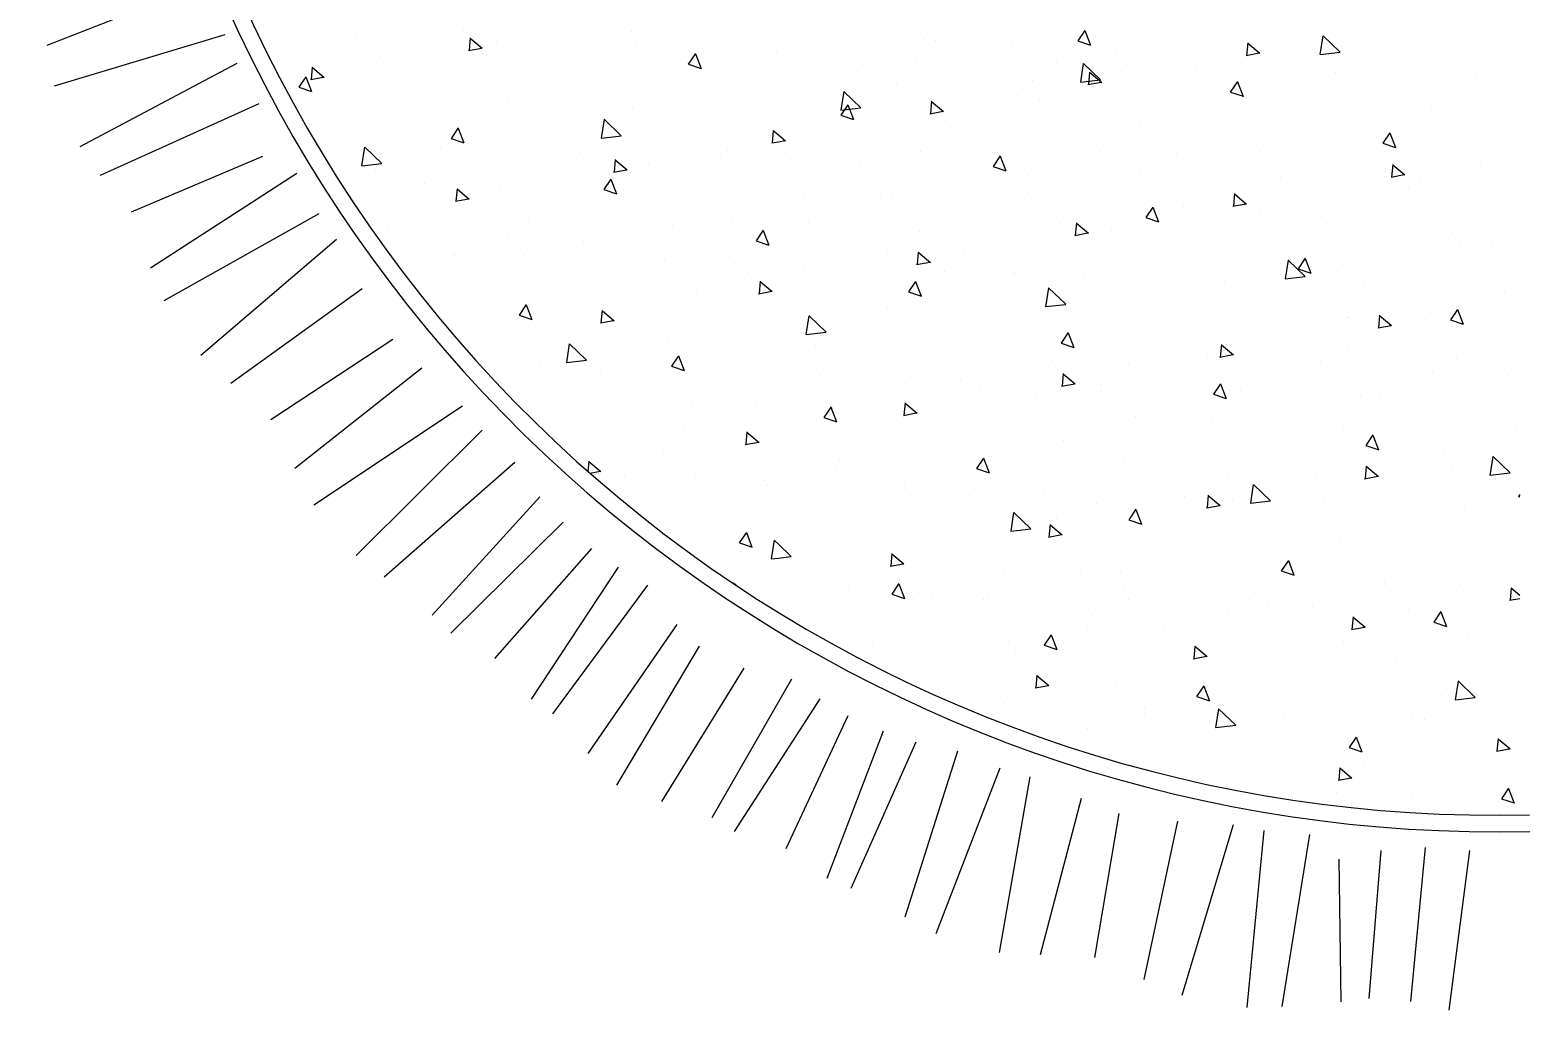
# Model space of a CAD drawing. Header units: metres. Extents: x 2200 to 70418, y 2356 to 27441.
# Drawn here: x 65152 to 66057, y 13460 to 14057 of the extents above; entities that cross this region are included whole.
import ezdxf

# ---------------------------------------------------------------- set-up
doc = ezdxf.new("R2010")
doc.units = ezdxf.units.M
doc.header["$LTSCALE"] = 0.5
doc.layers.get('Defpoints').update_dxf_attribs({"color": 140})
doc.layers.add('I-Furn', color=30, linetype='Continuous', lineweight=18)
doc.styles.add('Arch-Dim', font='romans.shx', dxfattribs={"width": 0.5})
doc.styles.add('DIM_FONT', font='SIMPLEX', dxfattribs={"width": 0.6})
doc.dimstyles.new('Annotative m', dxfattribs={"dimscale": 100, "dimtxt": 2.5, "dimasz": 1.5, "dimexe": 1.5, "dimexo": 1.5, "dimgap": 0.8, "dimtad": 1, "dimlfac": 0.001, "dimzin": 3, "dimdsep": 46, "dimtxsty": 'Arch-Dim', "dimblk": 'ARCHTICK', "dimcen": 2.5, "dimazin": 2, "dimtfac": 0.75, "dimtix": 1, "dimtmove": 2, "dimatfit": 3, "dimfxl": 1, "dimtolj": 1, "dimtzin": 0, "dimarcsym": 0})

# ---------------------------------------------------------------- blocks, each defined once
blk = doc.blocks.new('A$C291A2D05')
at = {"layer": 'I-Furn', "linetype": 'Continuous'}
for p, q in [((1617.61, 960.78), (1618.79, 959.98)), ((1618.79, 960.01), (1619.05, 960.78)), ((1674, 955.66), (1678.3, 960.78)), ((1681.46, 954.67), (1680.34, 960.78)), ((1495.02, 951.41), (1495.02, 951.41)), ((1545.48, 954.05), (1545.48, 954.05)), ((1577.27, 958.24), (1577.27, 958.24)), ((1594.65, 944.66), (1604.54, 954.97)), ((1605.95, 942.89), (1604.55, 954.95)), ((1673.87, 955.66), (1681.46, 955)), ((1681.43, 958.26), (1681.43, 958.26)), ((1765.09, 947.69), (1771.21, 954.99)), ((1772.56, 946.7), (1771.09, 954.66)), ((1794.99, 954.07), (1801.31, 949.81)), ((1795.04, 954.07), (1803.93, 957.48)), ((1801.31, 949.84), (1803.88, 957.51)), ((1430.88, 943.28), (1430.88, 943.28)), ((1465.27, 943.49), (1465.27, 943.49)), ((1594.68, 944.55), (1605.97, 942.8)), ((1607.37, 945.54), (1607.37, 945.54)), ((1754.76, 945.25), (1754.76, 945.25)), ((1764.96, 947.69), (1772.55, 947.03)), ((1365.67, 934.34), (1365.67, 934.34)), ((1385.38, 932.97), (1385.38, 932.97)), ((1417.17, 937.16), (1417.17, 937.16)), ((1533.31, 932.83), (1533.31, 932.83)), ((1688.8, 935.73), (1688.8, 935.73)), ((1730.19, 923.64), (1740.08, 933.95)), ((1741.49, 921.87), (1740.09, 933.93)), ((1752.06, 935.56), (1752.06, 935.56)), ((1399.79, 928.06), (1399.79, 928.06)), ((1467.59, 925.19), (1467.59, 925.19)), ((1505.76, 923.28), (1512.08, 919.02)), ((1505.82, 923.28), (1514.71, 926.69)), ((1512.09, 919.05), (1514.66, 926.72)), ((1624.65, 927.6), (1624.65, 927.6)), ((1672.17, 925.04), (1672.17, 925.04)), ((1703.96, 929.23), (1703.96, 929.23)), ((1730.22, 923.53), (1741.51, 921.78)), ((1459.24, 920.12), (1459.24, 920.12)), ((1535.39, 922.33), (1535.39, 922.33)), ((1559.44, 918.65), (1559.44, 918.65)), ((1591.96, 914.48), (1591.96, 914.48)), ((1603.18, 919.46), (1603.18, 919.46)), ((1670.98, 916.6), (1670.98, 916.6)), ((1688.33, 913.11), (1697.22, 916.52)), ((1694.6, 908.87), (1697.18, 916.55)), ((1385.18, 907.4), (1385.18, 907.4)), ((1493.48, 909.13), (1493.48, 909.13)), ((1543.86, 908.15), (1543.86, 908.15)), ((1688.28, 913.11), (1694.6, 908.85)), ((1738.77, 913.73), (1738.77, 913.73)), ((1806.57, 910.87), (1806.57, 910.87)), ((1429.33, 901), (1429.33, 901)), ((1512.07, 903.96), (1512.07, 903.96)), ((1753.21, 902.97), (1753.21, 902.97)), ((1798.86, 896.03), (1798.86, 896.03)), ((1364.12, 892.06), (1364.12, 892.06)), ((1383.76, 887.07), (1383.76, 887.07)), ((1418.34, 884.04), (1424.46, 891.34)), ((1425.81, 883.05), (1424.34, 891.01)), ((1431.86, 893.4), (1431.86, 893.4)), ((1687.25, 893.45), (1687.25, 893.45)), ((1750.26, 895.19), (1750.26, 895.19)), ((1351.97, 882.88), (1351.97, 882.88)), ((1399.06, 882.32), (1405.37, 878.06)), ((1399.11, 882.32), (1408, 885.73)), ((1405.38, 878.08), (1407.95, 885.76)), ((1418.21, 884.04), (1425.8, 883.38)), ((1509.43, 876.07), (1515.56, 883.37)), ((1516.9, 875.08), (1515.43, 883.04)), ((1623.1, 885.32), (1623.1, 885.32)), ((1670.55, 879.13), (1670.55, 879.13)), ((1676.19, 882.48), (1676.19, 882.48)), ((1718.65, 885.47), (1718.65, 885.47)), ((1509.3, 876.07), (1516.89, 875.41)), ((1557.9, 876.38), (1557.9, 876.38)), ((1581.57, 872.15), (1587.89, 867.89)), ((1581.62, 872.15), (1590.52, 875.56)), ((1587.89, 867.91), (1590.47, 875.59)), ((1600.53, 868.1), (1606.65, 875.4)), ((1602.13, 869.77), (1602.13, 869.77)), ((1607.99, 867.11), (1606.52, 875.07)), ((1638.76, 874.95), (1638.76, 874.95)), ((1375.06, 863.16), (1375.06, 863.16)), ((1442.86, 860.29), (1442.86, 860.29)), ((1491.94, 866.85), (1491.94, 866.85)), ((1558.55, 864.39), (1558.55, 864.39)), ((1600.4, 868.1), (1607.99, 867.44)), ((1691.49, 860.13), (1699.08, 859.47)), ((1691.62, 860.13), (1697.74, 867.43)), ((1699.09, 859.14), (1697.62, 867.1)), ((1751.67, 860.69), (1751.67, 860.69)), ((1764.09, 861.98), (1770.4, 857.72)), ((1764.14, 861.98), (1773.03, 865.39)), ((1770.41, 857.74), (1772.98, 865.42)), ((1780.69, 867.31), (1780.69, 867.31)), ((1340.41, 841.97), (1350.3, 852.28)), ((1351.71, 840.2), (1350.31, 852.26)), ((1427.79, 858.72), (1427.79, 858.72)), ((1478.66, 853.87), (1478.66, 853.87)), ((1510.45, 858.06), (1510.45, 858.06)), ((1510.65, 857.43), (1510.65, 857.43)), ((1528.06, 857.05), (1528.06, 857.05)), ((1578.45, 854.57), (1578.45, 854.57)), ((1646.24, 851.7), (1646.24, 851.7)), ((1685.71, 851.17), (1685.71, 851.17)), ((1706.62, 854.6), (1706.62, 854.6)), ((1782.58, 852.16), (1790.17, 851.5)), ((1782.71, 852.16), (1788.83, 859.46)), ((1790.18, 851.17), (1788.71, 859.13)), ((1340.43, 841.86), (1351.73, 840.11)), ((1362.58, 849.78), (1362.58, 849.78)), ((1398.45, 843.31), (1398.45, 843.31)), ((1401.84, 846.1), (1401.84, 846.1)), ((1454, 844.34), (1454, 844.34)), ((1469.64, 843.24), (1469.64, 843.24)), ((1621.56, 843.04), (1621.56, 843.04)), ((1632.56, 841.88), (1632.56, 841.88)), ((1714.04, 848.84), (1714.04, 848.84)), ((1765.45, 845.94), (1765.45, 845.94)), ((1781.84, 845.97), (1781.84, 845.97)), ((1797.24, 850.12), (1797.24, 850.12)), ((1350.35, 836.98), (1350.35, 836.98)), ((1474.92, 831.19), (1483.81, 834.6)), ((1481.18, 826.95), (1483.76, 834.63)), ((1537.43, 840.37), (1537.43, 840.37)), ((1556.35, 834.1), (1556.35, 834.1)), ((1605.23, 837.51), (1605.23, 837.51)), ((1673.02, 834.64), (1673.02, 834.64)), ((1685.24, 835.38), (1685.24, 835.38)), ((1379.93, 831.63), (1379.93, 831.63)), ((1474.86, 831.19), (1481.18, 826.93)), ((1475.95, 820.95), (1485.84, 831.26)), ((1487.25, 819.18), (1485.85, 831.24)), ((1490.39, 824.58), (1490.39, 824.58)), ((1558.49, 829.17), (1558.49, 829.17)), ((1605.35, 824.86), (1605.35, 824.86)), ((1637.14, 829.04), (1637.14, 829.04)), ((1657.43, 821.02), (1666.32, 824.43)), ((1663.7, 816.78), (1666.27, 824.45)), ((1740.82, 831.78), (1740.82, 831.78)), ((1426.24, 816.45), (1426.24, 816.45)), ((1475.97, 820.84), (1487.27, 819.09)), ((1484.43, 816.46), (1484.43, 816.46)), ((1657.38, 821.02), (1663.7, 816.76)), ((1750.13, 818.42), (1750.13, 818.42)), ((1361.04, 807.5), (1361.04, 807.5)), ((1477.04, 807.97), (1477.04, 807.97)), ((1525.14, 814.3), (1525.14, 814.3)), ((1611.49, 799.93), (1621.38, 810.23)), ((1622.79, 798.16), (1621.39, 810.22)), ((1684.16, 808.89), (1684.16, 808.89)), ((1755.12, 810.15), (1755.12, 810.15)), ((1344.74, 796.48), (1352.33, 795.82)), ((1344.87, 796.48), (1350.99, 803.78)), ((1349.8, 798.6), (1349.8, 798.6)), ((1352.34, 795.49), (1350.87, 803.45)), ((1410.36, 803.74), (1410.36, 803.74)), ((1445.25, 803.78), (1445.25, 803.78)), ((1611.51, 799.82), (1622.81, 798.07)), ((1620.02, 800.76), (1620.02, 800.76)), ((1681.06, 797.44), (1681.06, 797.44)), ((1763.83, 800.03), (1763.83, 800.03)), ((1365.04, 793.22), (1365.04, 793.22)), ((1368.16, 790.23), (1374.47, 785.97)), ((1368.21, 790.23), (1377.1, 793.64)), ((1374.48, 785.99), (1377.05, 793.66)), ((1417.59, 795.74), (1417.59, 795.74)), ((1435.83, 788.51), (1443.42, 787.85)), ((1435.96, 788.51), (1442.09, 795.81)), ((1443.43, 787.52), (1441.96, 795.48)), ((1485.39, 792.87), (1485.39, 792.87)), ((1527.06, 780.54), (1533.18, 787.84)), ((1534.52, 779.55), (1533.05, 787.51)), ((1553.18, 790.01), (1553.18, 790.01)), ((1554.81, 791.82), (1554.81, 791.82)), ((1732.04, 795.85), (1732.04, 795.85)), ((1747.03, 778.9), (1756.92, 789.21)), ((1758.33, 777.14), (1756.93, 789.2)), ((1488.85, 782.3), (1488.85, 782.3)), ((1526.92, 780.54), (1534.52, 779.88)), ((1550.67, 780.06), (1556.99, 775.8)), ((1550.72, 780.05), (1559.62, 783.47)), ((1556.99, 775.82), (1559.57, 783.49)), ((1603.73, 778.95), (1603.73, 778.95)), ((1607, 784.73), (1607, 784.73)), ((1618.15, 772.57), (1624.27, 779.87)), ((1620.98, 787.15), (1620.98, 787.15)), ((1625.61, 771.58), (1624.15, 779.54)), ((1651.83, 785.29), (1651.83, 785.29)), ((1688.77, 784.28), (1688.77, 784.28)), ((1747.05, 778.8), (1758.35, 777.04)), ((1756.57, 781.42), (1756.57, 781.42)), ((1424.7, 774.17), (1424.7, 774.17)), ((1532.93, 772.01), (1532.93, 772.01)), ((1571.94, 774.77), (1571.94, 774.77)), ((1618.02, 772.57), (1625.61, 771.91)), ((1709.24, 764.6), (1715.36, 771.9)), ((1716.71, 763.61), (1715.24, 771.57)), ((1733.19, 769.89), (1739.5, 765.62)), ((1733.24, 769.88), (1742.13, 773.3)), ((1739.51, 765.65), (1742.08, 773.32)), ((1748.58, 776.14), (1748.58, 776.14)), ((1359.49, 765.23), (1359.49, 765.23)), ((1491.73, 764.21), (1491.73, 764.21)), ((1682.62, 766.62), (1682.62, 766.62)), ((1709.11, 764.6), (1716.7, 763.94)), ((1411.84, 753.69), (1411.84, 753.69)), ((1443.63, 757.88), (1443.63, 757.88)), ((1458.87, 759.3), (1458.87, 759.3)), ((1618.47, 758.49), (1618.47, 758.49)), ((1778.52, 756.27), (1778.52, 756.27)), ((1384.8, 746.59), (1384.8, 746.59)), ((1444.01, 739.09), (1452.91, 742.51)), ((1450.28, 734.86), (1452.86, 742.53)), ((1553.26, 749.54), (1553.26, 749.54)), ((1698.63, 745.76), (1698.63, 745.76)), ((1730.42, 749.94), (1730.42, 749.94)), ((1443.96, 739.1), (1450.28, 734.83)), ((1487.3, 740.02), (1487.3, 740.02)), ((1618.42, 735.2), (1618.42, 735.2)), ((1747.04, 733.86), (1747.04, 733.86)), ((1749.88, 734.38), (1749.88, 734.38)), ((1392.86, 730.84), (1392.86, 730.84)), ((1423.15, 731.89), (1423.15, 731.89)), ((1460.66, 727.98), (1460.66, 727.98)), ((1528.45, 725.11), (1528.45, 725.11)), ((1538.53, 724.68), (1538.53, 724.68)), ((1570.32, 728.86), (1570.32, 728.86)), ((1626.48, 728.92), (1632.8, 724.66)), ((1626.53, 728.92), (1635.42, 732.33)), ((1632.8, 724.69), (1635.37, 732.36)), ((1681.08, 724.34), (1681.08, 724.34)), ((1351.84, 716.65), (1351.84, 716.65)), ((1357.95, 722.95), (1357.95, 722.95)), ((1596.25, 722.25), (1596.25, 722.25)), ((1616.93, 716.21), (1616.93, 716.21)), ((1664.04, 719.39), (1664.04, 719.39)), ((1675.82, 721.66), (1675.82, 721.66)), ((1731.84, 716.52), (1731.84, 716.52)), ((1357.24, 697.23), (1367.14, 707.54)), ((1362.49, 700.95), (1368.62, 708.25)), ((1368.55, 695.46), (1367.15, 707.53)), ((1369.96, 699.96), (1368.49, 707.92)), ((1410.22, 707.79), (1410.22, 707.79)), ((1419.64, 713.78), (1419.64, 713.78)), ((1458.32, 714.12), (1458.32, 714.12)), ((1487.43, 710.92), (1487.43, 710.92)), ((1551.72, 707.27), (1551.72, 707.27)), ((1555.23, 708.05), (1555.23, 708.05)), ((1601.75, 708.95), (1601.75, 708.95)), ((1745.11, 706.18), (1745.11, 706.18)), ((1337.25, 698.13), (1343.57, 693.87)), ((1337.31, 698.13), (1346.2, 701.54)), ((1343.57, 693.9), (1346.15, 701.57)), ((1357.27, 697.13), (1368.57, 695.37)), ((1362.36, 700.95), (1369.95, 700.29)), ((1378.43, 703.6), (1378.43, 703.6)), ((1453.59, 692.98), (1459.71, 700.28)), ((1461.05, 691.99), (1459.58, 699.95)), ((1485.76, 697.74), (1485.76, 697.74)), ((1623.03, 705.19), (1623.03, 705.19)), ((1690.82, 702.33), (1690.82, 702.33)), ((1697.01, 699.85), (1697.01, 699.85)), ((1758.62, 699.46), (1758.62, 699.46)), ((1421.61, 689.61), (1421.61, 689.61)), ((1453.45, 692.98), (1461.04, 692.32)), ((1519.77, 687.96), (1526.09, 683.7)), ((1519.82, 687.96), (1528.71, 691.37)), ((1526.09, 683.72), (1528.67, 691.4)), ((1527.69, 696.24), (1527.69, 696.24)), ((1544.68, 685.01), (1550.8, 692.31)), ((1552.14, 684.02), (1550.67, 691.98)), ((1665.22, 695.67), (1665.22, 695.67)), ((1706.25, 693.78), (1706.25, 693.78)), ((1745.49, 691.58), (1745.49, 691.58)), ((1356.4, 680.67), (1356.4, 680.67)), ((1453.62, 683.52), (1453.62, 683.52)), ((1492.78, 676.21), (1502.68, 686.52)), ((1504.09, 674.44), (1502.69, 686.5)), ((1536.91, 678.77), (1536.91, 678.77)), ((1544.55, 685.01), (1552.14, 684.35)), ((1585.01, 685.11), (1585.01, 685.11)), ((1632.18, 681.06), (1632.18, 681.06)), ((1635.77, 677.04), (1641.89, 684.34)), ((1643.23, 676.05), (1641.77, 684.01)), ((1679.53, 682.06), (1679.53, 682.06)), ((1702.34, 677.79), (1711.23, 681.2)), ((1708.61, 673.55), (1711.18, 681.23)), ((1379.56, 670.81), (1379.56, 670.81)), ((1492.81, 676.1), (1504.11, 674.35)), ((1505.12, 674.59), (1505.12, 674.59)), ((1615.38, 673.93), (1615.38, 673.93)), ((1635.64, 677.04), (1643.23, 676.38)), ((1702.29, 677.79), (1708.6, 673.53)), ((1726.86, 669.07), (1732.98, 676.37)), ((1734.33, 668.08), (1732.86, 676.04)), ((1367.59, 666.29), (1367.59, 666.29)), ((1424.91, 664.03), (1424.91, 664.03)), ((1435.39, 663.42), (1435.39, 663.42)), ((1550.18, 664.99), (1550.18, 664.99)), ((1558.12, 668.35), (1558.12, 668.35)), ((1628.32, 655.19), (1638.22, 665.5)), ((1639.63, 653.42), (1638.23, 665.48)), ((1726.73, 669.08), (1734.32, 668.41)), ((1345.02, 653.51), (1345.02, 653.51)), ((1376.81, 657.7), (1376.81, 657.7)), ((1484.05, 655.64), (1484.05, 655.64)), ((1484.21, 655.47), (1484.21, 655.47)), ((1503.19, 660.56), (1503.19, 660.56)), ((1570.98, 657.69), (1570.98, 657.69)), ((1628.35, 655.08), (1639.65, 653.33)), ((1638.78, 654.83), (1638.78, 654.83)), ((1706.57, 651.97), (1706.57, 651.97)), ((1711.7, 656.09), (1711.7, 656.09)), ((1409.99, 642.92), (1409.99, 642.92)), ((1413.06, 647), (1419.38, 642.74)), ((1413.11, 647), (1422.01, 650.41)), ((1419.38, 642.76), (1421.96, 650.44)), ((1420.07, 647.34), (1420.07, 647.34)), ((1631.81, 645.58), (1631.81, 645.58)), ((1663.6, 649.76), (1663.6, 649.76)), ((1743.95, 649.31), (1743.95, 649.31)), ((1754.75, 649.33), (1754.75, 649.33)), ((1354.86, 638.39), (1354.86, 638.39)), ((1551.6, 635.02), (1551.6, 635.02)), ((1595.58, 636.83), (1601.89, 632.57)), ((1595.63, 636.83), (1604.52, 640.24)), ((1601.9, 632.59), (1604.47, 640.27)), ((1677.99, 639.78), (1677.99, 639.78)), ((1680.69, 636.62), (1680.69, 636.62)), ((1471.71, 624.5), (1471.71, 624.5)), ((1503.5, 628.68), (1503.5, 628.68)), ((1613.84, 631.65), (1613.84, 631.65)), ((1548.63, 622.71), (1548.63, 622.71)), ((1606.62, 623.91), (1606.62, 623.91)), ((1343.4, 607.61), (1343.4, 607.61)), ((1380.11, 605.42), (1386.24, 612.72)), ((1387.58, 604.43), (1386.11, 612.4)), ((1391.5, 613.94), (1391.5, 613.94)), ((1482.67, 613.19), (1482.67, 613.19)), ((1532.56, 611.19), (1532.56, 611.19)), ((1342.86, 601.39), (1342.86, 601.39)), ((1379.98, 605.43), (1387.57, 604.76)), ((1410.66, 598.53), (1410.66, 598.53)), ((1418.52, 605.06), (1418.52, 605.06)), ((1458.49, 598.48), (1458.49, 598.48)), ((1471.08, 597.46), (1478.67, 596.79)), ((1471.21, 597.45), (1477.33, 604.75)), ((1478.67, 596.46), (1477.2, 604.43)), ((1488.92, 595.87), (1497.81, 599.28)), ((1495.19, 591.63), (1497.76, 599.31)), ((1630.19, 599.67), (1630.19, 599.67)), ((1676.44, 597.51), (1676.44, 597.51)), ((1678.29, 606), (1678.29, 606)), ((1353.31, 596.12), (1353.31, 596.12)), ((1478.45, 595.66), (1478.45, 595.66)), ((1488.87, 595.87), (1495.19, 591.61)), ((1546.25, 592.8), (1546.25, 592.8)), ((1562.17, 589.49), (1569.76, 588.82)), ((1562.3, 589.48), (1568.42, 596.78)), ((1569.76, 588.49), (1568.29, 596.45)), ((1598.4, 595.48), (1598.4, 595.48)), ((1612.29, 589.38), (1612.29, 589.38)), ((1614.05, 589.93), (1614.05, 589.93)), ((1653.39, 581.51), (1659.51, 588.81)), ((1660.86, 580.52), (1659.39, 588.48)), ((1671.44, 585.69), (1680.33, 589.11)), ((1677.7, 581.46), (1680.28, 589.13)), ((1369.64, 584.33), (1369.64, 584.33)), ((1384.43, 585.77), (1384.43, 585.77)), ((1437.44, 581.47), (1437.44, 581.47)), ((1518.19, 584.93), (1518.19, 584.93)), ((1547.09, 580.43), (1547.09, 580.43)), ((1653.26, 581.52), (1660.85, 580.85)), ((1671.38, 585.7), (1677.7, 581.44)), ((1681.84, 587.07), (1681.84, 587.07)), ((1438.3, 574.41), (1438.3, 574.41)), ((1470.09, 578.59), (1470.09, 578.59)), ((1481.13, 570.91), (1481.13, 570.91)), ((1505.23, 578.6), (1505.23, 578.6)), ((1573.03, 575.74), (1573.03, 575.74)), ((1640.82, 572.87), (1640.82, 572.87)), ((1358.09, 563.85), (1358.09, 563.85)), ((1374.08, 552.5), (1383.97, 562.81)), ((1385.39, 550.73), (1383.98, 562.79)), ((1416.98, 562.78), (1416.98, 562.78)), ((1708.62, 570.01), (1708.62, 570.01)), ((1351.77, 553.84), (1351.77, 553.84)), ((1374.11, 552.39), (1385.4, 550.64)), ((1382.16, 554.91), (1388.48, 550.65)), ((1382.21, 554.9), (1391.11, 558.32)), ((1388.48, 550.67), (1391.06, 558.34)), ((1644.88, 555.91), (1644.88, 555.91)), ((1674.9, 555.23), (1674.9, 555.23)), ((1675.44, 560.84), (1675.44, 560.84)), ((1564.68, 544.74), (1570.99, 540.48)), ((1564.73, 544.73), (1573.62, 548.15)), ((1564.99, 545.39), (1564.99, 545.39)), ((1571, 540.5), (1573.57, 548.17)), ((1596.78, 549.58), (1596.78, 549.58)), ((1601.38, 548.13), (1601.38, 548.13)), ((1610.75, 547.1), (1610.75, 547.1)), ((1385.39, 533.97), (1385.39, 533.97)), ((1484.78, 534.84), (1484.78, 534.84)), ((1509.62, 531.48), (1519.51, 541.79)), ((1520.93, 529.71), (1519.52, 541.77)), ((1527.31, 535.42), (1527.31, 535.42)), ((1545.54, 538.16), (1545.54, 538.16)), ((1436.68, 528.5), (1436.68, 528.5)), ((1453.19, 531.11), (1453.19, 531.11)), ((1479.58, 528.63), (1479.58, 528.63)), ((1509.65, 531.37), (1520.94, 529.62)), ((1520.98, 528.24), (1520.98, 528.24)), ((1588.78, 525.38), (1588.78, 525.38)), ((1400.31, 512.97), (1403.86, 517.19)), ((1404.45, 512.97), (1403.73, 516.87)), ((1404.89, 524.32), (1404.89, 524.32)), ((1415.43, 520.5), (1415.43, 520.5)), ((1453.25, 522.7), (1453.25, 522.7)), ((1631.81, 520.25), (1631.81, 520.25)), ((1647.57, 512.97), (1655.05, 520.77)), ((1655.97, 512.97), (1655.06, 520.75)), ((1656.57, 522.51), (1656.57, 522.51)), ((1350.23, 511.56), (1350.23, 511.56)), ((1379.18, 509.99), (1379.18, 509.99)), ((1397.6, 509.9), (1405.2, 509.23)), ((1397.74, 509.89), (1400.31, 512.97)), ((1405.2, 508.91), (1404.45, 512.97)), ((1458.02, 503.77), (1466.91, 507.19)), ((1464.29, 499.54), (1466.86, 507.21)), ((1488.83, 501.93), (1494.95, 509.22)), ((1496.29, 500.94), (1494.82, 508.9)), ((1557.74, 507.53), (1557.74, 507.53)), ((1645.16, 510.46), (1647.57, 512.97)), ((1645.19, 510.35), (1656.48, 508.6)), ((1656.47, 508.69), (1655.97, 512.97)), ((1673.35, 512.95), (1673.35, 512.95)), ((1457.97, 503.77), (1464.28, 499.51)), ((1488.7, 501.93), (1496.29, 501.26)), ((1563.37, 499.49), (1563.37, 499.49)), ((1579.92, 493.96), (1586.04, 501.25)), ((1587.38, 492.97), (1585.92, 500.93)), ((1609.21, 504.82), (1609.21, 504.82)), ((1611.47, 505.82), (1611.47, 505.82)), ((1483.68, 494.82), (1483.68, 494.82)), ((1531.58, 495.3), (1531.58, 495.3)), ((1544, 495.88), (1544, 495.88)), ((1579.79, 493.96), (1587.38, 493.29)), ((1640.48, 493.6), (1646.8, 489.34)), ((1640.54, 493.6), (1649.43, 497.01)), ((1646.8, 489.37), (1649.38, 497.04)), ((1409.61, 482.11), (1409.61, 482.11)), ((1451.37, 484.74), (1451.37, 484.74)), ((1478.04, 486.36), (1478.04, 486.36)), ((1670.88, 485.99), (1671.4, 485.94)), ((1671.01, 485.99), (1673.04, 488.41)), ((1371.48, 474.23), (1371.48, 474.23)), ((1403.27, 478.41), (1403.27, 478.41)), ((1413.89, 478.23), (1413.89, 478.23)), ((1348.68, 469.28), (1348.68, 469.28)), ((1351.26, 462.81), (1357.58, 458.55)), ((1351.31, 462.81), (1360.2, 466.22)), ((1357.58, 458.58), (1360.15, 466.25)), ((1360.66, 469.07), (1360.66, 469.07)), ((1428.46, 466.21), (1428.46, 466.21)), ((1496.25, 463.35), (1496.25, 463.35)), ((1606.25, 463.09), (1606.25, 463.09)), ((1607.66, 462.54), (1607.66, 462.54)), ((1533.77, 452.64), (1540.09, 448.38)), ((1533.83, 452.64), (1542.72, 456.05)), ((1540.1, 448.4), (1542.67, 456.08)), ((1542.45, 453.6), (1542.45, 453.6)), ((1564.05, 460.48), (1564.05, 460.48)), ((1578.06, 455.73), (1578.06, 455.73)), ((1631.84, 457.62), (1631.84, 457.62)), ((1387.44, 452.01), (1387.44, 452.01)), ((1455.23, 449.15), (1455.23, 449.15)), ((1476.49, 444.08), (1476.49, 444.08)), ((1498.17, 445.21), (1498.17, 445.21)), ((1523.03, 446.29), (1523.03, 446.29)), ((1529.96, 449.4), (1529.96, 449.4)), ((1532.18, 450.37), (1532.18, 450.37)), ((1412.34, 435.95), (1412.34, 435.95)), ((1417.96, 434.65), (1417.96, 434.65)), ((1458.12, 437.66), (1458.12, 437.66)), ((1590.83, 443.42), (1590.83, 443.42)), ((1347.14, 427.01), (1347.14, 427.01)), ((1369.86, 428.32), (1369.86, 428.32)), ((1338.07, 424.14), (1338.07, 424.14)), ((1384.05, 424.95), (1384.05, 424.95)), ((1390.92, 407.77), (1400.81, 418.07)), ((1402.22, 406), (1400.82, 418.06)), ((1415.36, 414.37), (1421.48, 421.66)), ((1422.82, 413.38), (1421.35, 421.34)), ((1606.12, 420.27), (1606.12, 420.27)), ((1390.95, 407.66), (1402.24, 405.91)), ((1415.23, 414.37), (1422.82, 413.7)), ((1427.07, 411.68), (1433.38, 407.42)), ((1427.12, 411.68), (1436.01, 415.09)), ((1433.39, 407.44), (1435.96, 415.12)), ((1506.45, 406.4), (1512.57, 413.69)), ((1513.91, 405.41), (1512.44, 413.37)), ((1540.91, 411.32), (1540.91, 411.32)), ((1403.19, 401.65), (1403.19, 401.65)), ((1470.99, 398.79), (1470.99, 398.79)), ((1474.95, 401.8), (1474.95, 401.8)), ((1496.55, 399.31), (1496.55, 399.31)), ((1506.32, 406.4), (1513.91, 405.73)), ((1544.65, 405.64), (1544.65, 405.64)), ((1597.41, 398.43), (1603.57, 397.89)), ((1597.54, 398.43), (1603.67, 405.72)), ((1604.69, 399.15), (1603.54, 405.4)), ((1410.8, 393.67), (1410.8, 393.67)), ((1464.76, 395.12), (1464.76, 395.12)), ((1526.46, 386.74), (1536.35, 397.05)), ((1537.76, 384.98), (1536.36, 397.04)), ((1538.78, 395.93), (1538.78, 395.93)), ((1345.59, 384.73), (1345.59, 384.73)), ((1384.55, 384.56), (1384.55, 384.56)), ((1526.49, 386.64), (1537.78, 384.88)), ((1526.94, 374.6), (1526.94, 374.6)), ((1502.93, 360.54), (1511.82, 363.96)), ((1509.19, 356.31), (1511.77, 363.98)), ((1539.37, 369.05), (1539.37, 369.05)), ((1452.87, 361.89), (1452.87, 361.89)), ((1473.4, 359.52), (1473.4, 359.52)), ((1502.87, 360.55), (1509.19, 356.29)), ((1511.24, 355.55), (1511.24, 355.55)), ((1378.81, 349.17), (1378.81, 349.17)), ((1409.25, 351.39), (1409.25, 351.39)), ((1431.35, 345.03), (1431.35, 345.03)), ((1463.14, 349.22), (1463.14, 349.22)), ((1344.05, 342.45), (1344.05, 342.45)), ((1378.46, 336.76), (1378.46, 336.76)), ((1341.76, 326.81), (1349.35, 326.15)), ((1341.89, 326.81), (1348.01, 334.1)), ((1349.35, 325.82), (1347.88, 333.78)), ((1351.14, 334.47), (1351.14, 334.47)), ((1432.98, 318.84), (1439.1, 326.13)), ((1440.44, 317.85), (1438.97, 325.81)), ((1446.25, 333.89), (1446.25, 333.89)), ((1483.31, 334), (1483.31, 334)), ((1514.05, 331.03), (1514.05, 331.03)), ((1337.44, 322.56), (1337.44, 322.56)), ((1396.17, 319.59), (1402.48, 315.33)), ((1396.22, 319.58), (1405.11, 323)), ((1402.49, 315.35), (1405.06, 323.02)), ((1405.24, 319.7), (1405.24, 319.7)), ((1409.24, 321.29), (1409.24, 321.29)), ((1432.85, 318.84), (1440.44, 318.18)), ((1471.86, 317.25), (1471.86, 317.25)), ((1473.03, 316.83), (1473.03, 316.83)), ((1407.71, 309.12), (1407.71, 309.12)), ((1342.5, 300.17), (1342.5, 300.17)), ((1429.73, 299.13), (1429.73, 299.13)), ((1477.83, 305.46), (1477.83, 305.46)), ((1397.94, 294.94), (1397.94, 294.94)), ((1353.19, 272.2), (1353.19, 272.2)), ((1407.76, 263.03), (1417.65, 273.34)), ((1419.06, 261.26), (1417.66, 273.32)), ((1457.74, 276.84), (1457.74, 276.84)), ((1383.68, 264.13), (1383.68, 264.13)), ((1406.17, 266.84), (1406.17, 266.84)), ((1407.78, 262.92), (1419.08, 261.17)), ((1420.99, 269.34), (1420.99, 269.34)), ((1340.96, 257.9), (1340.96, 257.9)), ((1364.53, 244.85), (1364.53, 244.85)), ((1396.32, 249.04), (1396.32, 249.04)), ((1359.51, 231.28), (1365.63, 238.58)), ((1366.97, 230.29), (1365.5, 238.25)), ((1359.38, 231.28), (1366.97, 230.62)), ((1365.26, 227.49), (1371.58, 223.23)), ((1365.32, 227.49), (1374.21, 230.9)), ((1371.58, 223.25), (1374.16, 230.93)), ((1339.42, 215.62), (1339.42, 215.62))]:
    blk.add_line(p, q, dxfattribs=at)
at = {"layer": 'I-Furn'}
for p, q in [((1832.5, 930.51), (1929.08, 917.98)), ((1830.71, 903.67), (1923.71, 894.72)), ((1832.5, 876.82), (1921.93, 869.66)), ((1837.77, 851.46), (1923.89, 852.7)), ((1822.92, 833.74), (1926.78, 817.13)), ((1820.53, 806.16), (1927.42, 795.86)), ((1817.07, 787.64), (1920.21, 756.62)), ((1814.95, 754.14), (1910.48, 733.74)), ((1810.16, 718.64), (1897.16, 703.96)), ((1801.14, 695.81), (1895.67, 671.19)), ((1788, 664.92), (1894.1, 646.39)), ((1782.79, 646.81), (1882.95, 608.08)), ((1772.56, 621.08), (1872.83, 589.35)), ((1767.23, 595.98), (1855.48, 556.75)), ((1760.48, 576.32), (1849.56, 542.19)), ((1751.24, 554.9), (1831.6, 517.51)), ((1741.01, 537.94), (1821.15, 486.21)), ((1729.13, 520.88), (1812.9, 472.83)), ((1722.45, 492), (1803.05, 442.41)), ((1709.1, 465.17), (1793.16, 415.06)), ((1696.11, 451.65), (1773.96, 397.83)), ((1672.36, 433.91), (1750.07, 376.57)), ((1661.53, 416.16), (1741.15, 363.63)), ((1650.12, 399.97), (1716.7, 341.46)), ((1634.24, 382.89), (1701.34, 315.09)), ((1618.96, 368.79), (1690.4, 303.81)), ((1598.12, 353.81), (1667.54, 274.8)), ((1578.7, 334.09), (1654.46, 257.99)), ((1564.22, 322.03), (1623.89, 232.37)), ((1541.23, 297.57), (1601.81, 220.94)), ((1523.96, 280.12), (1572.41, 206.39)), ((1493.39, 261.44), (1550.52, 182.2)), ((1463.58, 246.02), (1533.49, 164.09)), ((1448.02, 235.39), (1500.48, 141.7)), ((1423.73, 222.1), (1480.74, 133.72)), ((1381.55, 199.11), (1424.93, 103.3)), ((1413.49, 201.38), (1447.03, 122.05)), ((1357.22, 185.9), (1407.53, 91.03)), ((1339.85, 178.58), (1370.82, 75.43)), ((1310.73, 161.88), (1346.37, 70.93))]:
    blk.add_line(p, q, dxfattribs=at)
for radius in [839.23, 829.23]:
    blk.add_arc((982.05, 946.82), radius, 129.18671, 1.37241, dxfattribs=at)
at = {"layer": 'I-Furn', "style": 'DIM_FONT', "oblique": -180, "text_generation_flag": 4, "width": 0.8, "flags": 9}
for tag in ['XSIZE', 'YSIZE']:
    blk.add_attdef(tag, (1951.78, 2966.92), '', height=0.5, rotation=180, dxfattribs=at)
blk = doc.blocks.new('_ArchTick')
at = {"color": 0, "linetype": 'ByBlock', "const_width": 0.15}
blk.add_lwpolyline([(-0.5, -0.5), (0.5, 0.5)], dxfattribs=at)
blk = doc.blocks.new('*D612')
at = {"color": 0, "lineweight": -2, "transparency": 16777216}
for p, q in [((66326.97, 24443.88), (69197.51, 24443.88)), ((69122.51, 24443.88), (69122.51, 10372)), ((65226.97, 10372), (69197.51, 10372))]:
    blk.add_line(p, q, dxfattribs=at)
at = {"layer": 'Defpoints', "color": 0, "transparency": 16777216}
for p in [(66251.97, 24443.88), (65151.97, 10372), (69122.51, 10372)]:
    blk.add_point(p, dxfattribs=at)
at = {"color": 0, "lineweight": -2, "transparency": 16777216, "xscale": 75, "yscale": 75, "zscale": 75}
for p, rotation in [((69122.51, 24443.88), 90), ((69122.51, 10372), 270)]:
    blk.add_blockref('_ArchTick', p, dxfattribs=dict(at, rotation=rotation))
at = {"color": 0, "transparency": 16777216, "insert": (69020.01, 17407.94), "char_height": 125, "attachment_point": 5, "rotation": 90, "style": 'Arch-Dim'}
blk.add_mtext('\\A1;14.07m', dxfattribs=at)

msp = doc.modelspace()

# ---------------------------------------------------------------- block references
at = {"rotation": 270}
msp.add_blockref('A$C291A2D05', (65091.136, 15393.922), dxfattribs=at)

# ---------------------------------------------------------------- dimensions: what is measured, and where the dimension line sits
dim = msp.add_linear_dim(base=(69122.509, 10372), p1=(66251.969, 24443.879), p2=(65151.97, 10372), angle=90, dimstyle='Annotative m', override={"dimpost": 'm'})
dim.commit()
dim.dimension.update_dxf_attribs({"geometry": '*D612', "text_midpoint": (69020.009, 17407.94)})

doc.saveas('drawing.dxf')
